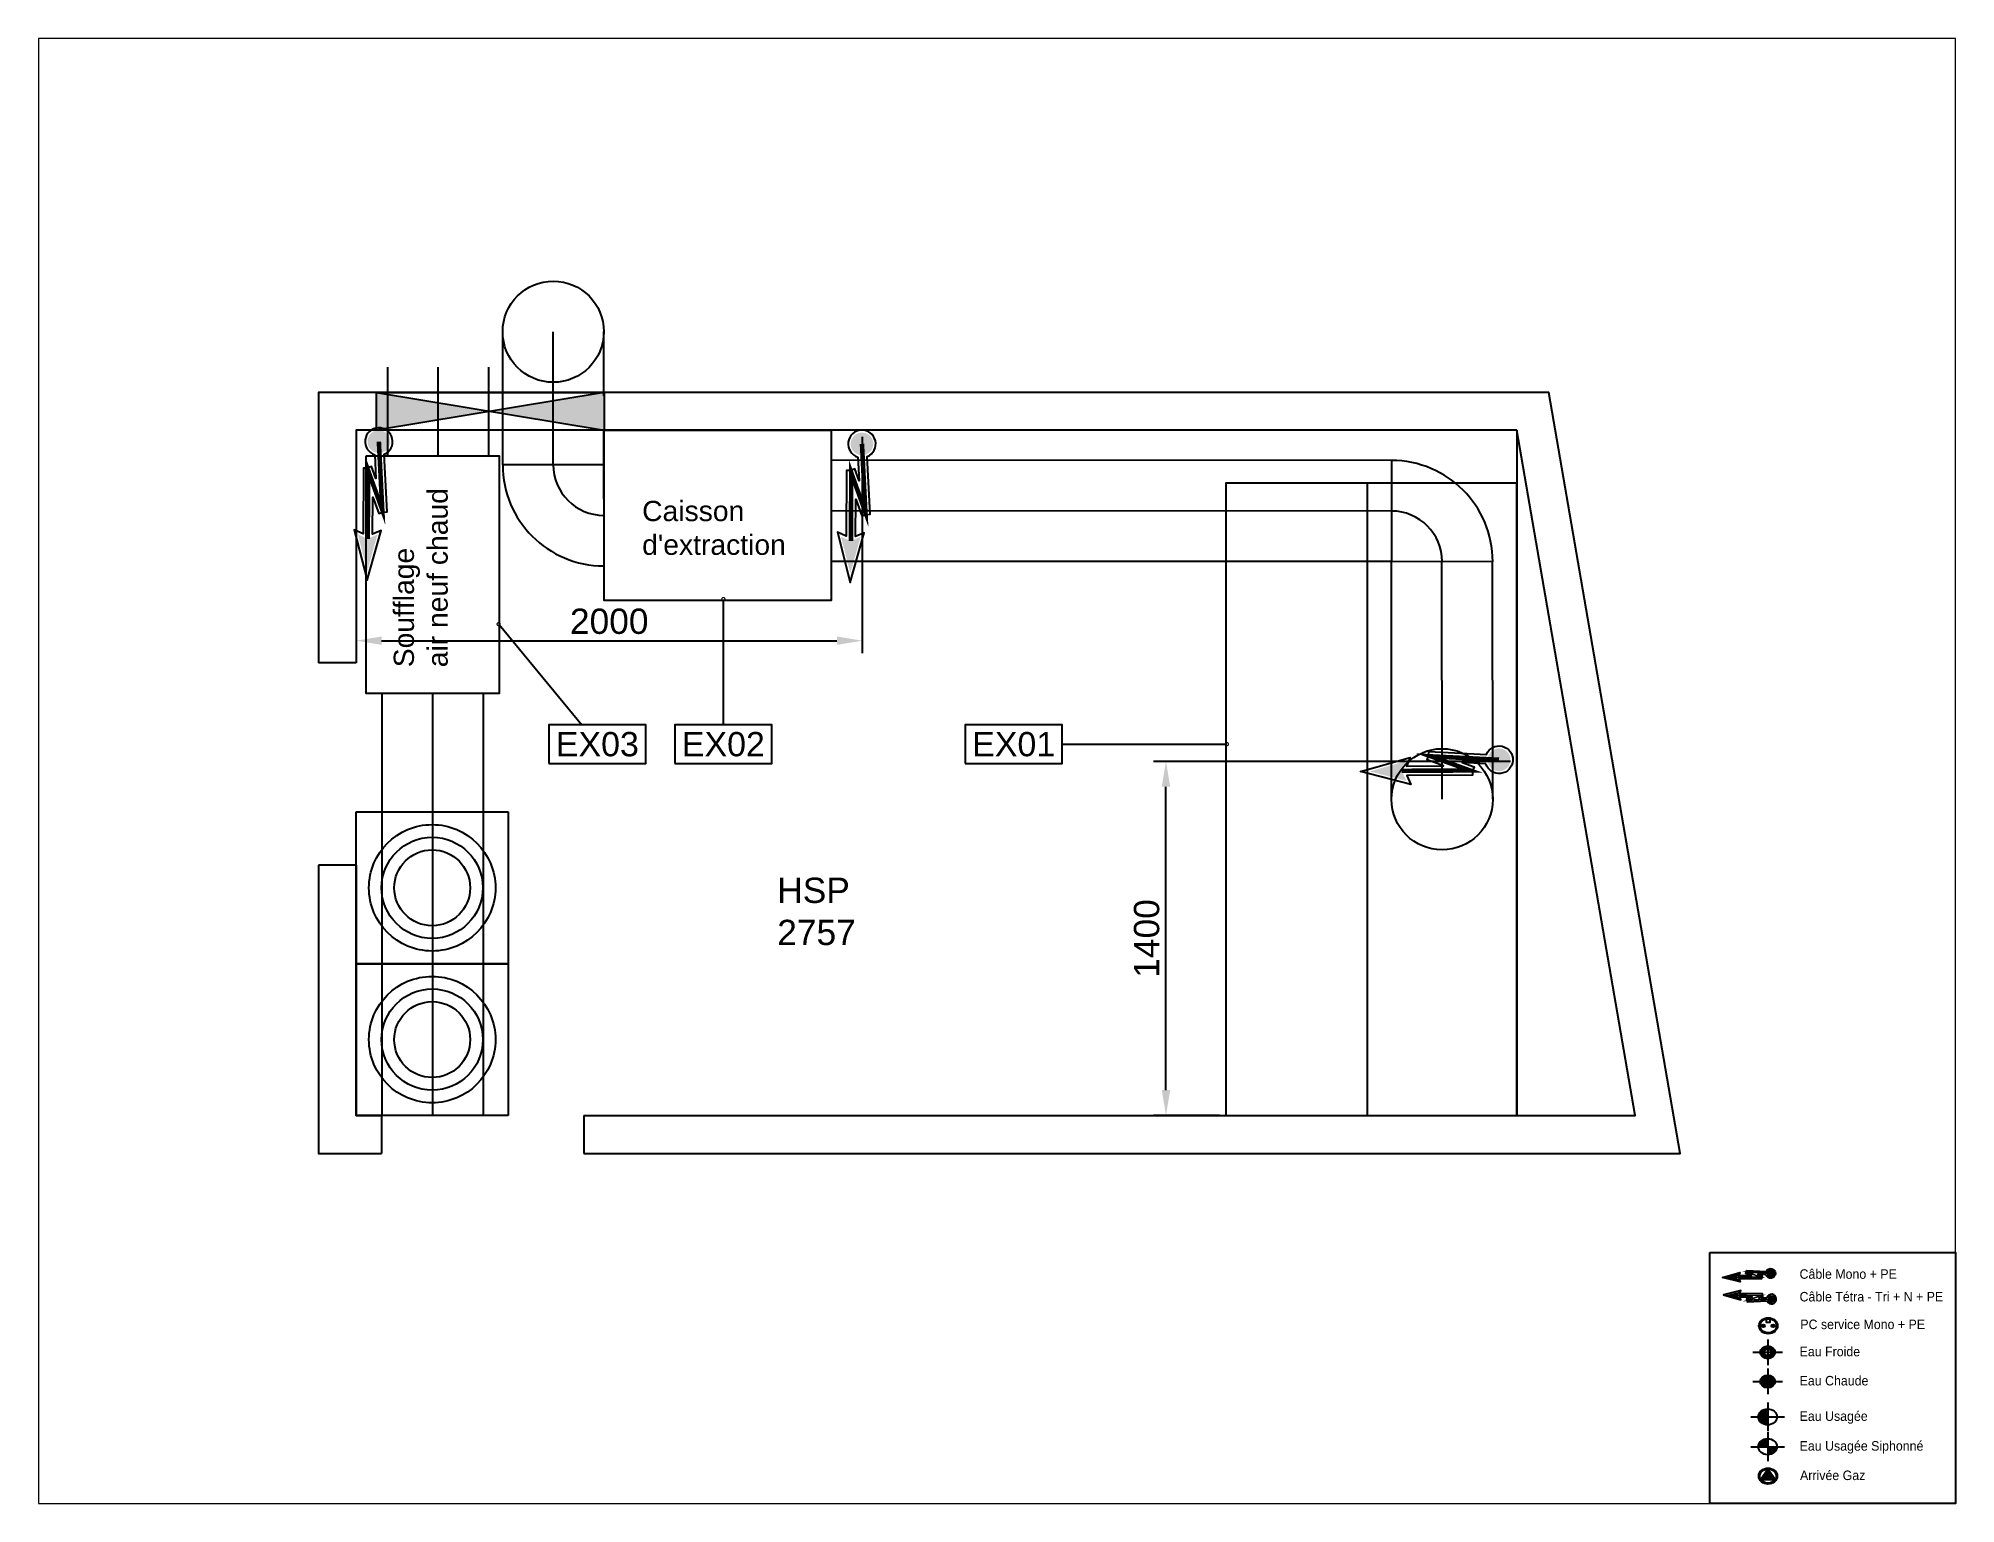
# Paper-space layout 'EXT' of a CAD drawing. Header units: millimetres. Extents: x 1 to 253, y 1 to 194.
# The model-space entities are those that its viewports show. They can reach past a viewport. Long polylines and large blocks are cut down to what shows.
import ezdxf
from ezdxf.enums import TextEntityAlignment as Align

# ---------------------------------------------------------------- set-up
doc = ezdxf.new("R2010")
doc.units = ezdxf.units.MM
doc.set_wipeout_variables(frame=1)
doc.linetypes.add('DASHED', pattern=[0.75, 0.5, -0.25])
for name, color, linetype in [('391-IDFC TABLEAU RESEVATIONS', 7, 'Continuous'), ('@-IDFC-EL-MN', 7, 'Continuous'), ('@-IDFC-EL-TRI', 1, 'Continuous'), ('@-OE-EL-PCS', 3, 'Continuous'), ('@-OE-PB-EC', 1, 'Continuous'), ('@-OE-PB-EF', 5, 'Continuous'), ('@-OE-PB-EU', 6, 'Continuous'), ('@-OE-PB-GAZ', 40, 'Continuous'), ('HOTTE', 152, 'Continuous')]:
    doc.layers.add(name, color=color, linetype=linetype)
doc.styles.add('Ar_0', font='arial.ttf')
doc.styles.add('Arial_3', font='ARIALUNI.TTF', dxfattribs={"height": 3})
doc.styles.get("Standard").update_dxf_attribs({"font": 'ARIALUNI.TTF'})
doc.dimstyles.new('Decimal-100', dxfattribs={"dimscale": 40, "dimtxt": 2.5, "dimasz": 2.5, "dimexe": 1.25, "dimexo": 0.625, "dimtad": 1, "dimdec": 0, "dimtxsty": 'Standard', "dimcen": 2.5, "dimadec": 0, "dimazin": 0, "dimtfac": 1, "dimtdec": 0, "dimtmove": 0, "dimatfit": 3, "dimfxl": 1, "dimarcsym": 0})

# ---------------------------------------------------------------- blocks, each defined once
blk = doc.blocks.new('restri')
blk.add_hatch(color=0).paths.add_polyline_path([(30.63178946266999, 67.06998252855556, 1), (-28.86773361361702, 13.59282148109924, 1)])
at = {"color": 7}
blk.add_lwpolyline([(23.03644719859389, 83.65538747932322), (33.43567453330667, 166.8075539599835), (41.1306817711326, 122.4729680426126), (56.08181107737251, 125.5585289086314), (70.74787240284361, 122.8206421143599), (112.1863393099029, 351.6760895639609), (140.5076980131297, 332.3704703080754), (126.8164030725569, 515.0698523551617), (47.17567137205158, 350.3001726649084), (79.60012221060816, 357.6853511636143), (56.23633914067545, 229.1131870943876), (45.59506450424277, 290.3887345019626), (30.31306171896951, 287.7557628518283), (15.20020759607655, 289.7334331795482), (-9.869076598150144, 87.78028695159298, 5.695050531889572)], format="xyb", close=True, dxfattribs=at)
at = {"color": 0, "const_width": 15.99999999999998}
blk.add_lwpolyline([(0.8820279245264828, 40.3314020048274), (30.74438863809337, 279.172839108578), (55.8813661384047, 134.2334259264317), (98.9045151200553, 371.4293688006292)], dxfattribs=at)
at = {"color": 0}
blk.add_solid([(99.46559765579877, 371.044552057574), (130.6269813672698, 349.6726122374239), (62.6400968626549, 362.5818039887818), (120.6650508663151, 482.6866056076979)], dxfattribs=at)
blk = doc.blocks.new('PCMONO')
h = blk.add_hatch(color=256)
edge = h.paths.add_edge_path()
edge.add_arc((0, 60), 60, 0, 360)
edge = h.paths.add_edge_path(flags=17)
edge.add_arc((0, 60), 53, 0, 360)
h = blk.add_hatch(color=256)
edge = h.paths.add_edge_path()
edge.add_arc((-31.65474269690458, 60), 10.4684277397579, 0, 360)
edge = h.paths.add_edge_path()
edge.add_arc((31.65474269687547, 60), 10.4684277397579, 0, 360)
h = blk.add_hatch(color=256)
h.paths.add_polyline_path([(-13.5000000000291, 85.99999999995634), (13.5, 85.99999999995634), (13.5, 111.2518292356399, 0.1294941306929739), (-13.5000000000291, 111.2518292356399)])
h.paths.add_polyline_path([(-10.00000000023283, 99.49999999998545, -1), (10.00000000020373, 99.49999999998545, -1)], flags=16)
blk.add_lwpolyline([(13.5, 113), (-13.5000000000291, 113), (-13.5000000000291, 85.99999999995634), (13.5, 85.99999999995634)], close=True)
for centre, radius in [((0, 60), 60), ((0, 60), 53), ((-31.65474269690458, 60), 10.4684277397579), ((31.65474269687547, 60), 10.4684277397579)]:
    blk.add_circle(centre, radius)
blk = doc.blocks.new('EUS')
h = blk.add_hatch(color=256)
h.paths.add_polyline_path([(-0.0003490658289390735, 1.999999969516222, 0.4141624437895851), (-1.999999999977961, 0, 4.363322883385691e-05), (-1.999999969516222, -0.0003490658286732927), (1.351764608216126e-23, -7.74504105269278e-20)])
h.paths.add_polyline_path([(1.999999999977961, 0, 4.363322883385691e-05), (1.999999969516222, 0.0003490658286732927), (-1.351764608216126e-23, 7.74504105269278e-20), (0.0003490658289390735, -1.999999969516222, 0.4141624437895851)])
for p, q in [((-3.599464937551602, -0.0006282251151787932), (3.599464937551602, 0.0006282251151787932)), ((-0.0006283184920903295, 3.599999945129184), (0.0006283184920903295, -3.599999945129184))]:
    blk.add_line(p, q)
blk.add_circle((0, 0), 1.999999999977961)
blk = doc.blocks.new('Plomb_EU')
h = blk.add_hatch(color=256)
h.paths.add_polyline_path([(-0.05999104354314966, 0.001036674781843772, -0.01510697090835134), (-0.05990344683156934, -0.001861878500093894), (0, -0.001861878500093894), (0, 0.06000000000000227, 0.4091617346807245)])
h.paths.add_polyline_path([(-0.05990344683156934, -0.001861878500093894, -0.006479247612285095), (-0.05991956604761128, -0.003105737378874096, 0.399126025254114), (0, -0.06000000000000227), (0, -0.001861878500093894)])
for p, q in [((-0.107983949772418, 0), (0.107983949772418, 0)), ((0, 0.1080000000000041), (0, -0.1080000000000041))]:
    blk.add_line(p, q)
blk.add_circle((0, 0), 0.06)
blk = doc.blocks.new('Plomb_EF')
h = blk.add_hatch(color=256)
h.paths.add_polyline_path([(0, 0.04800000000000182), (0, 0.02400000000000091, -0.4142135623730945), (0.02400000000000091, 0), (0.04800000000000182, 0, 0.4142135623730948)])
h.paths.add_polyline_path([(0, 0.02400000000000091), (0, 0.04800000000000182, 0.3966247075041922), (-0.0479124032884215, 0.002898553281937666, -0.004319720067827858), (-0.04790344683156889, 0.001861878500093894, -0.007759228390727937), (-0.04793234205226327, 0), (-0.02400000000000091, 0, -0.4142135623730945)])
h.paths.add_polyline_path([(-0.02400000000000091, 0), (-0.04793234205226327, 0, -0.005187331924709892), (-0.04798388078395988, -0.001243858878780202, 0.4066429695168107), (0, -0.04800000000000182), (0, -0.02400000000000091, -0.4142135623730951)])
h.paths.add_polyline_path([(0, -0.02400000000000091), (0, -0.04800000000000182, 0.4142135623730955), (0.04800000000000182, 0), (0.02400000000000091, 0, -0.4142135623730961)])
for p, q in [((-0.09600000000000364, 0), (0.09600000000000364, 0)), ((0, 0.09600000000000364), (0, -0.09600000000000364))]:
    blk.add_line(p, q)
for radius in [0.048, 0.024]:
    blk.add_circle((0, 0), radius)
blk = doc.blocks.new('Plomb_EC')
h = blk.add_hatch(color=256)
h.paths.add_polyline_path([(0, 0.04800000000000182, 0.4142135623730948), (-0.04800000000000182, 0), (0, 0)])
h.paths.add_polyline_path([(-0.04800000000000182, 0, 0.4142135623730953), (0, -0.04800000000000182), (0, 0)])
h.paths.add_polyline_path([(0, 0), (0.04793234205226327, 0, -0.007759228390727937), (0.04790344683156889, 0.001861878500093894, -0.004319720067827858), (0.0479124032884215, 0.002898553281937666, 0.3966247075041922), (0, 0.04800000000000182)])
h.paths.add_polyline_path([(0, -0.04800000000000182, 0.406642969516811), (0.04798388078395988, -0.001243858878780202, -0.005187331924709892), (0.04793234205226327, 0), (0, 0)])
for p, q in [((-0.09600000000000364, 0), (0.09600000000000364, 0)), ((0, 0.09600000000000364), (0, -0.09600000000000364))]:
    blk.add_line(p, q)
blk.add_circle((0, 0), 0.048)
blk = doc.blocks.new('resgaz')
h = blk.add_hatch(color=256)
h.dxf.hatch_style = 1
h.paths.add_polyline_path([(60, 60, 1), (-60, 60, 1)])
h.paths.add_polyline_path([(-53, 60, -1), (53, 60, -1)], flags=16)
blk.add_lwpolyline([(0, 113), (-45.89934640057618, 33.5), (45.89934640057618, 33.5)], close=True)
for radius in [60, 53]:
    blk.add_circle((0, 60), radius)
blk.add_solid([(-45.89934640057618, 33.5), (45.89934640057618, 33.5), (0, 113)])
blk = doc.blocks.new('Attentes')
blk.add_lwpolyline([(253.4352284219674, 2863.929807220483), (3055.001358575482, 2863.929807220483), (3055.001358575482, 0.9407592690691899), (253.4352284219674, 0.9407592690691899)], close=True)
at = {"layer": '@-IDFC-EL-MN', "xscale": -1.120833333333306, "yscale": 1.120833333333306, "zscale": 1.120833333333306, "rotation": 80.00000000000028}
blk.add_blockref('restri', (993.033325452783, 2617.660093799335), dxfattribs=at)
at = {"layer": '@-IDFC-EL-TRI', "xscale": 1.120833333333306, "yscale": 1.120833333333306, "zscale": 1.120833333333306, "rotation": 100}
blk.add_blockref('restri', (1002.086936149502, 2338.582372921955), dxfattribs=at)
at = {"layer": '@-OE-EL-PCS', "xscale": 1.765313284373301, "yscale": 1.518169424561038, "zscale": 0.8826566421866504}
blk.add_blockref('PCMONO', (919.7389543940697, 1936.384498012008), dxfattribs=at)
at = {"layer": '@-OE-PB-EC', "xscale": 1765.3132843733, "yscale": 1518.169424561038, "zscale": 882.6566421866501}
blk.add_blockref('Plomb_EC', (913.4221036453125, 1393.162540779037), dxfattribs=at)
at = {"layer": '@-OE-PB-EF', "xscale": 1765.3132843733, "yscale": 1518.169424561038, "zscale": 882.6566421866501}
blk.add_blockref('Plomb_EF', (913.4521978383743, 1725.353277438815), dxfattribs=at)
at = {"layer": '@-OE-PB-EU'}
for name, p, xscale, yscale, zscale in [('Plomb_EU', (913.4389376254292, 989.5604615983535), 1765.3132843733, 1518.169424561038, 882.6566421866501), ('EUS', (913.4389392391638, 650.0028426665045), 52.95939853115084, 45.54508273678973, 26.47969926557542)]:
    blk.add_blockref(name, p, dxfattribs=dict(at, xscale=xscale, yscale=yscale, zscale=zscale))
at = {"layer": '@-OE-PB-GAZ', "xscale": 1.765313284373301, "yscale": 1.518169424561038, "zscale": 0.8826566421866504}
blk.add_blockref('resgaz', (916.6652163307624, 223.9288650726882), dxfattribs=at)
for s, width, p in [('Câble Tétra - Tri + N + PE', 0.9302325581595063, (1276.607473205371, 2304.733058832964)), ('PC service Mono + PE ', 0.9302325579902981, (1285.241729869685, 1989.619234567358))]:
    blk.add_text(s, height=108.4096344326099, dxfattribs=dict(width=width)).set_placement(p)
at = {"layer": '391-IDFC TABLEAU RESEVATIONS'}
for s, width, p in [('Câble Mono + PE ', 0.9302325581595063, (1276.607473205371, 2563.010717768702)), ('Eau Froide', 0.9302325579902981, (1277.608638533889, 1679.894864808291)), ('Eau Chaude', 0.9302325579902981, (1277.608638533889, 1347.704128148241)), ('Eau Usagée ', 0.9302325579902981, (1277.608638533889, 944.1020489675572)), ('Eau Usagée Siphonné', 0.9302325579902981, (1277.608638533889, 604.5603282675762)), ('Arrivée Gaz', 0.9302325581595063, (1282.16799180616, 269.5606179707316))]:
    blk.add_text(s, height=108.4096344326099, dxfattribs=dict(at, width=width)).set_placement(p)
blk = doc.blocks.new('*D37')
at = {"layer": 'Defpoints', "color": 0, "transparency": 16777216}
for p in [(27686.32302839387, 10102.58829380743), (29073.07496759699, 10102.58829380743), (27923.07496759699, 8703.088293807428)]:
    blk.add_point(p, dxfattribs=at)
at = {"layer": 'HOTTE', "color": 0, "lineweight": -2, "transparency": 16777216}
for p, q in [((29048.07496759699, 10102.58829380743), (27636.32302839387, 10102.58829380743)), ((27686.32302839387, 8803.088293807428), (27686.32302839387, 10002.58829380743)), ((27898.07496759699, 8703.088293807428), (27636.32302839387, 8703.088293807428))]:
    blk.add_line(p, q, dxfattribs=at)
at = {"layer": 'HOTTE', "color": 0, "transparency": 16777216}
for points in [[(27669.6563617272, 10002.58829380743), (27702.98969506054, 10002.58829380743), (27686.32302839387, 10102.58829380743)], [(27669.6563617272, 8803.088293807428), (27702.98969506054, 8803.088293807428), (27686.32302839387, 8703.088293807428)]]:
    blk.add_solid(points, dxfattribs=at)
at = {"layer": 'HOTTE', "color": 0, "transparency": 16777216, "insert": (27610.23162320969, 9402.83829380742), "char_height": 100, "attachment_point": 5, "rotation": 90}
blk.add_mtext('1400', dxfattribs=at)
blk = doc.blocks.new('DIFUSSEUR600600')
at = {"layer": 'HOTTE', "linetype": 'DASHED', "ltscale": 10}
blk.add_lwpolyline([(0, 600), (600, 600), (600, 0), (0, 0)], close=True, dxfattribs=at)
for radius in [250, 200, 150]:
    blk.add_circle((300, 300), radius, dxfattribs=at)
blk = doc.blocks.new('*D70')
at = {"layer": 'Defpoints', "color": 0, "transparency": 16777216}
for p in [(24485.07496759697, 11412.08829380742), (26485.00075328695, 11411.51384674126), (26485.00075328695, 10580.26316989688)]:
    blk.add_point(p, dxfattribs=at)
at = {"layer": 'HOTTE', "color": 0, "lineweight": -2, "transparency": 16777216}
for p, q in [((24485.07496759697, 11387.08829380742), (24485.07496759697, 10530.26316989688)), ((26485.00075328695, 11386.51384674126), (26485.00075328695, 10530.26316989688)), ((24585.07496759697, 10580.26316989688), (26385.00075328695, 10580.26316989688))]:
    blk.add_line(p, q, dxfattribs=at)
at = {"layer": 'HOTTE', "color": 0, "transparency": 16777216}
for points in [[(24585.07496759697, 10596.92983656354), (24585.07496759697, 10563.59650323021), (24485.07496759697, 10580.26316989688)], [(26385.00075328695, 10596.92983656354), (26385.00075328695, 10563.59650323021), (26485.00075328695, 10580.26316989688)]]:
    blk.add_solid(points, dxfattribs=at)
at = {"layer": 'HOTTE', "color": 0, "transparency": 16777216, "insert": (25485.03786044196, 10656.35457508105), "char_height": 100, "attachment_point": 5}
blk.add_mtext('2000', dxfattribs=at)
blk = doc.blocks.new('*U76')
for q in [(-2.383341098035503e-10, 0.8738788953393212), (-7.77156117238303e-18, -0.08000000000000115)]:
    blk.add_line((0, 0), q)
at = {"const_width": 0.004999999999999996}
blk.add_lwpolyline([(0.004999999761661176, 0.8738788953393215, 2.104770382567855), (-0.005000000238329563, 0.8738788953393214, 0.4710410922287792)], format="xyb", close=True, dxfattribs=at)
blk.add_wipeout([(0.0800000000000009, -0.19999999999999984), (0.0800000000000009, 0.19999999999999968), (-0.08000000000000129, 0.19999999999999965), (-0.08000000000000129, -0.19999999999999987)])
blk.add_lwpolyline([(0.08000000000000117, -0.2), (0.08000000000000107, 0.2), (-0.0800000000000012, 0.2), (-0.08000000000000108, -0.2)], close=True)
at = {"style": 'Ar_0'}
blk.add_attdef('LOT', text='', height=0.1, rotation=90.00000000000001, dxfattribs=at).set_placement((0, 0), align=Align.MIDDLE_CENTER)
blk = doc.blocks.new('*U77')
for q in [(-0.593282006810675, 0.0001964298720385184), (0.07999999561516144, -2.648724853965872e-05)]:
    blk.add_line((0, 0), q)
at = {"const_width": 0.004999999999999995}
blk.add_lwpolyline([(-0.5932803513576416, 0.005196429597981321, 2.104770382567855), (-0.5932836622637089, -0.004803569853904453, 0.4710410922287792)], format="xyb", close=True, dxfattribs=at)
blk.add_wipeout([(0.0800000000000009, -0.19999999999999984), (0.0800000000000009, 0.19999999999999968), (-0.08000000000000129, 0.19999999999999965), (-0.08000000000000129, -0.19999999999999987)])
blk.add_lwpolyline([(0.08000000000000117, -0.2), (0.08000000000000107, 0.2), (-0.0800000000000012, 0.2), (-0.08000000000000108, -0.2)], close=True)
at = {"style": 'Ar_0'}
blk.add_attdef('LOT', text='', height=0.1, rotation=90.00000000000001, dxfattribs=at).set_placement((0, 0), align=Align.MIDDLE_CENTER)
blk = doc.blocks.new('*U78')
for q in [(-0.4910763769863734, -0.4039495461735141), (0.06178319727964674, 0.05082161482975955)]:
    blk.add_line((0, 0), q)
at = {"const_width": 0.004999999999999994}
blk.add_lwpolyline([(-0.4942527279132305, -0.4000880963435401, 2.104770382567855), (-0.4879000260595164, -0.4078109960034886, 0.4710410922287792)], format="xyb", close=True, dxfattribs=at)
blk.add_wipeout([(0.0800000000000009, -0.19999999999999984), (0.0800000000000009, 0.19999999999999968), (-0.08000000000000129, 0.19999999999999965), (-0.08000000000000129, -0.19999999999999987)])
blk.add_lwpolyline([(0.08000000000000117, -0.2), (0.08000000000000107, 0.2), (-0.0800000000000012, 0.2), (-0.08000000000000108, -0.2)], close=True)
at = {"style": 'Ar_0'}
blk.add_attdef('LOT', text='', height=0.1, rotation=90.00000000000001, dxfattribs=at).set_placement((0, 0), align=Align.MIDDLE_CENTER)

msp = doc.modelspace()

# ---------------------------------------------------------------- hatches: boundary and pattern name
h = msp.add_hatch(color=256)
h.dxf.hatch_style = 1
h.paths.add_polyline_path([(25463.76923486679, 11562.08829380742), (25013.76923486679, 11487.08829380742), (25463.76923486679, 11412.08829380742)])
h.paths.add_polyline_path([(24563.76923486679, 11562.08829380742), (24563.76923486679, 11412.08829380742), (25013.76923486679, 11487.08829380742)])

# ---------------------------------------------------------------- linework, layer by layer
for p, q in [((25464.72412377084, 11562.08829380742), (24564.72412377084, 11412.08829380742)), ((24564.72412377084, 11562.08829380742), (25464.72412377084, 11412.08829380742)), ((29073.07496759697, 11412.08829380742), (29073.07496759697, 8703.088293807425)), ((24485.07496759697, 10493.08829380742), (24335.07496759697, 10493.08829380742)), ((24485.07496759697, 9693.088293807425), (24335.07496759697, 9693.088293807425)), ((24585.07496759697, 8703.088293807425), (24585.07496759697, 8553.088293807425)), ((25385.07496759697, 8703.088293807425), (25385.07496759697, 8553.088293807425))]:
    msp.add_line(p, q)
for points in [[(25385.07496759697, 8553.088293807425), (29719.21051818282, 8553.088293807425), (29199.3832756579, 11562.08829380742), (24335.07496759697, 11562.08829380742), (24335.07496759697, 10493.08829380742)], [(29073.07496759697, 11412.08829380742), (24485.07496759697, 11412.08829380742), (24485.07496759697, 10493.08829380742)], [(25385.07496759697, 8703.088293807425), (29541.07496759697, 8703.088293807425), (29073.07496759697, 11412.08829380742)], [(24335.07496759697, 9693.088293807425), (24335.07496759697, 8553.088293807425), (24585.07496759697, 8553.088293807425)], [(24485.07496759697, 9693.088293807425), (24485.07496759697, 8703.088293807425), (24585.07496759697, 8703.088293807425)]]:
    msp.add_lwpolyline(points)
msp.add_lwpolyline([(24564.72412377084, 11562.08829380742), (25464.72412377084, 11562.08829380742), (25464.72412377084, 11412.08829380742), (24564.72412377084, 11412.08829380742)], close=True)
at = {"layer": 'HOTTE'}
for p, q in [((25063.76923486679, 11548.33828871944), (25063.76923486679, 11801.84690702976)), ((25263.76923486679, 11548.33828871944), (25263.76923486679, 11801.84690702976)), ((25463.76923486679, 11548.33828871944), (25463.76923486679, 11801.84690702976)), ((25063.7692348668, 11275.83828871989), (25063.72412377083, 11684.58829380742)), ((24609.13080947118, 11311.38363895589), (24609.13080947118, 11662.08829380742)), ((25009.13080947118, 11311.38363895589), (25009.13080947118, 11662.08829380742)), ((25463.72412377084, 11139.58829380742), (25463.72412377083, 11412.08829380742))]:
    msp.add_line(p, q, dxfattribs=at)
at = {"layer": 'HOTTE', "linetype": 'DASHED', "ltscale": 10}
for p, q in [((24809.13080947118, 11311.38363895589), (24809.13080947117, 11662.08829380742)), ((25263.7692348668, 11275.83828871989), (25263.76923486678, 11548.33828871989)), ((25463.7692348668, 11275.8382887199), (25063.7692348668, 11275.83828871989)), ((26363.66355861114, 10892.76307335283), (26363.79599485384, 11292.76305142863)), ((28578.20741480177, 11292.76305142863), (26363.79620690593, 11293.40351684426)), ((28578.20741480177, 11292.76305142863), (28578.07497855907, 10892.76307335283)), ((28483.07496759697, 8703.088293807425), (28483.07496759697, 11203.08829380742)), ((25463.72412377083, 11139.58829380741), (25463.72412377084, 10739.58829380742)), ((28578.14119668042, 11092.76306239073), (26363.72998878459, 11093.40352780636)), ((28578.07497855906, 10892.76307335283), (26363.66355861114, 10892.76307335283)), ((28977.28655900456, 10892.6308981412), (28577.28658092876, 10892.76333438389)), ((28578.07503800079, 9952.92047985465), (28577.28664037048, 10892.52930230977)), ((28778.07496759697, 9953.088293807423), (28777.28656996666, 10892.69711626255)), ((28978.07489719315, 9953.256107760195), (28977.28649956284, 10892.86493021532)), ((24587.28534768065, 8703.088293807423), (24587.28534768065, 10371.5685637576)), ((24787.28534768065, 8703.088293807425), (24787.28534768065, 10371.5685637576)), ((24987.28534768065, 8703.088293807426), (24987.28534768065, 10371.5685637576))]:
    msp.add_line(p, q, dxfattribs=at)
at = {"layer": 'HOTTE'}
for points in [[(25463.83503912409, 11410.8382754459), (25463.61320841757, 10740.83831216893), (26363.61315908812, 10740.54033062286), (26363.83498979464, 11410.54029389983)], [(24524.28534768064, 11311.38363895589), (25050.28534768064, 11311.38363895589), (25050.28534768064, 10371.5685637576), (24524.28534768064, 10371.5685637576)], [(29073.07496759697, 8703.088293807425), (29073.07496759696, 11203.08829380742), (27923.07496759697, 11203.08829380742), (27923.07496759697, 8703.088293807425)]]:
    msp.add_lwpolyline(points, close=True, dxfattribs=at)
at = {"layer": 'HOTTE', "linetype": 'DASHED', "ltscale": 10}
for points in [[(25463.7692348668, 10875.83828871989), (25463.7692348668, 10875.83828871989, -0.4142135623730951), (25063.7692348668, 11275.83828871989)], [(25463.76923486678, 11075.83828871989, -0.4142135623730951), (25263.76923486678, 11275.83828871989)], [(28578.20741480177, 11292.76305142863), (28578.20741480177, 11292.76305142863, -0.4142135623730951), (28978.07495663486, 10892.63063711013)], [(28578.14119668042, 11092.76306239073, -0.4142135623730951), (28778.07496759697, 10892.69685523148)]]:
    msp.add_lwpolyline(points, format="xyb", dxfattribs=at)
at = {"layer": 'HOTTE', "linetype": 'DASHED', "ltscale": 100}
msp.add_circle((25263.76923486679, 11801.84690702976), 200, dxfattribs=at)
at = {"layer": 'HOTTE'}
msp.add_circle((28778.07496759697, 9953.088293807423), 200, dxfattribs=at)

# ---------------------------------------------------------------- block references
for p in [(24485.07496759697, 9303.088293807425), (24485.07496759697, 8703.088293807425)]:
    msp.add_blockref('DIFUSSEUR600600', p)
at = {"layer": '@-IDFC-EL-MN', "xscale": -1.120833333333306, "yscale": 1.120833333333306, "zscale": 1.120833333333306, "rotation": 80.00000000000028}
msp.add_blockref('restri', (29047.96484095876, 10102.58829380743), dxfattribs=at)
at = {"layer": '@-IDFC-EL-TRI', "xscale": 1.120833333333306, "yscale": 1.120833333333306, "zscale": 1.120833333333306, "rotation": 190}
for p in [(24567.33559127838, 11412.08829380742), (26477.44825403555, 11403.03323232125)]:
    msp.add_blockref('restri', p, dxfattribs=at)

# ---------------------------------------------------------------- texts
at = {"insert": (26149.25595339996, 9643.365115675586), "char_height": 100, "attachment_point": 1, "style": 'Arial_3'}
msp.add_mtext_dynamic_manual_height_columns('HSP^J{\\fArial Unicode MS|b0|i0|c134|p34;2757}', width=436.3879983702154, gutter_width=500, heights=[0], dxfattribs=at)
at = {"layer": 'HOTTE', "insert": (24632.96607581257, 10475.22778465421), "char_height": 80, "attachment_point": 1, "rotation": 90, "style": 'Arial_3'}
msp.add_mtext_dynamic_manual_height_columns('{\\fArial Unicode MS|b0|i0|c134|p34;Soufflage\\Pair neuf chaud}', width=13511.93360312221, gutter_width=500, heights=[0], dxfattribs=at)
at = {"layer": 'HOTTE', "insert": (25615.2498958751, 11132.96559979222), "char_height": 80, "attachment_point": 1, "style": 'Arial_3'}
msp.add_mtext_dynamic_manual_height_columns("Caisson \\Pd'extraction", width=13511.93360312221, gutter_width=500, heights=[0], dxfattribs=at)

# ---------------------------------------------------------------- dimensions: what is measured, and where the dimension line sits
at = {"layer": 'HOTTE'}
dim = msp.add_linear_dim(base=(26485.00075328695, 10580.26316989688), p1=(24485.07496759697, 11412.08829380742), p2=(26485.00075328695, 11411.51384674126), dimstyle='Decimal-100', dxfattribs=at)
dim.commit()
dim.dimension.update_dxf_attribs({"geometry": '*D70', "text_midpoint": (25485.03786044196, 10656.35457508105)})
dim = msp.add_linear_dim(base=(27686.32302839387, 10102.58829380743), p1=(27923.07496759697, 8703.088293807425), p2=(29073.07496759697, 10102.58829380742), angle=269.9999999999088, dimstyle='Decimal-100', dxfattribs=at)
dim.commit()
dim.dimension.update_dxf_attribs({"geometry": '*D37', "text_midpoint": (27610.23162320969, 9402.83829380742)})

# ---------------------------------------------------------------- next in the draw order: block references
at = {"layer": 'HOTTE', "xscale": 959.9999999999994, "yscale": 959.9999999999994, "zscale": 959.9999999999994, "rotation": 270}
for name, p, values in [('*U77', (25936.30357979017, 10171.16117434819), {'LOT': 'EX02'}), ('*U78', (25438.07691183052, 10171.16117434819), {'LOT': 'EX03'}), ('*U76', (27084.15122807122, 10171.16117434819), {'LOT': 'EX01'})]:
    msp.add_blockref(name, p, dxfattribs=at).add_auto_attribs(values)

psp = doc.layouts.new('EXT')

# ---------------------------------------------------------------- block references
at = {"xscale": 0.01156760545406399, "yscale": 0.01156760545406399, "zscale": 0.01156760545406399}
psp.add_blockref('Attentes', (218.096178044337, 0.929876937017344), dxfattribs=at)

# ---------------------------------------------------------------- viewports
at = {"layer": 'HOTTE', "color": 0}
psp.add_viewport(center=(127.0927194382756, 97.49999999999986), size=(252.6850179673836, 193.1184814618613), view_center_point=(27018.18954277625, 10064.98194072893), view_height=5793.554503506003, dxfattribs=at)

doc.saveas('drawing.dxf')
